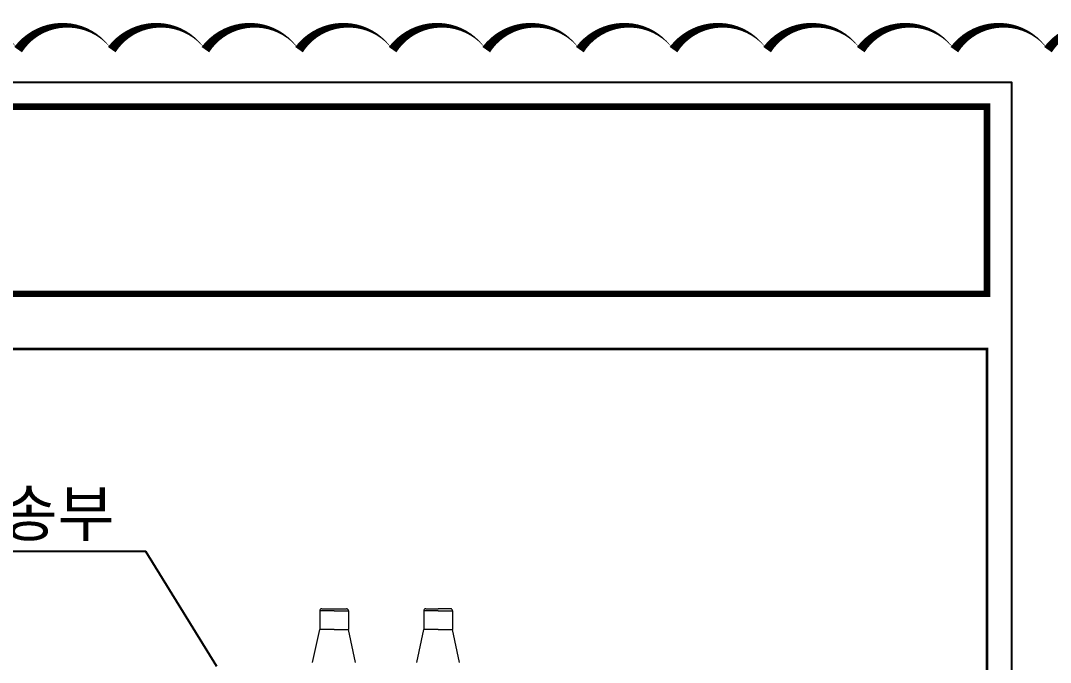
# Model space of a CAD drawing. Header units: millimetres. Extents: x 8533 to 164433, y 5768 to 115327.
# Drawn here: x 54030 to 63930, y 109098 to 115270 of the extents above; entities that cross this region are included whole.
import ezdxf

# ---------------------------------------------------------------- set-up
doc = ezdxf.new("R2010")
doc.units = ezdxf.units.MM
doc.header["$LTSCALE"] = 250
for name, color, linetype in [('03_G_ENP_문자', 2, 'Continuous'), ('06_G-ENP_심볼', 3, 'Continuous'), ('@공사용도서 3차이후 수정', 211, 'Continuous'), ('G-ENP', 1, 'Continuous'), ('HAN', 6, 'Continuous')]:
    doc.layers.add(name, color=color, linetype=linetype)
doc.layers.add('Layer0000', color=7, linetype='Continuous', lineweight=20)
doc.styles.add('G-ENP', font='')
doc.styles.get('G-ENP').set_extended_font_data('Malgun Gothic')

# ---------------------------------------------------------------- blocks, each defined once
blk = doc.blocks.new('zw$82BC')
at = {"layer": 'Layer0000', "color": 253, "linetype": 'Continuous', "lineweight": 20}
for p, q in [((14.95, 115.1), (14.95, 112.85)), ((16.7, 115.1), (14.95, 115.1)), ((15.2, 115.35), (18.2, 115.35)), ((16.7, 115.1), (18.45, 115.1)), ((18.45, 115.1), (18.45, 112.85)), ((27.55, 115.1), (27.55, 112.85)), ((29.3, 115.1), (27.55, 115.1)), ((27.8, 115.35), (29.3, 115.35)), ((30.8, 115.35), (29.3, 115.35)), ((29.3, 115.1), (31.05, 115.1)), ((31.05, 115.1), (31.05, 112.85)), ((14.1, 108.85), (14.95, 112.85)), ((16.7, 112.85), (14.95, 112.85)), ((16.7, 112.85), (18.45, 112.85)), ((19.3, 108.85), (18.45, 112.85)), ((26.7, 108.85), (27.55, 112.85)), ((29.3, 112.85), (27.55, 112.85)), ((29.3, 112.85), (31.05, 112.85)), ((31.9, 108.85), (31.05, 112.85))]:
    blk.add_line(p, q, dxfattribs=at)
for centre, start, end in [((15.2, 115.1), 90.0176, 180), ((18.2, 115.1), 0, 90), ((27.8, 115.1), 90.0176, 180), ((30.8, 115.1), 0, 89.9729)]:
    blk.add_arc(centre, 0.25, start, end, dxfattribs=at)

msp = doc.modelspace()

# ---------------------------------------------------------------- linework, layer by layer
at = {"layer": '03_G_ENP_문자', "color": 0, "const_width": 63, "elevation": -0.4}
msp.add_lwpolyline([(43817.5, 114443.3), (63320.6, 114443.3), (63320.6, 112643.1), (43817.5, 112643.1)], dxfattribs=at)
at = {"layer": '03_G_ENP_문자', "color": 0, "elevation": -0.4}
msp.add_lwpolyline([(43817.5, 112643.1, 54, 54, 0), (43817.5, 114443.3, 63, 63, 0), (63320.6, 114443.3, 63, 63, 0), (63320.6, 112643.1, 63, 63, 0)], format="xyseb", close=True, dxfattribs=at)
at = {"layer": '06_G-ENP_심볼', "color": 0}
for p, q in [((55234.6, 110163.5, -0.3), (52008.9, 110163.5, -0.3)), ((55916.1, 109060.4, -0.3), (55234.6, 110163.5, -0.3))]:
    msp.add_line(p, q, dxfattribs=at)
at = {"layer": '@공사용도서 3차이후 수정'}
msp.add_lwpolyline([(64806.6, 114990.8, 0, 90, 0.520567), (63906.6, 114990.8, 0, 90, 0.520567), (63006.6, 114990.8, 0, 90, 0.520567), (62106.6, 114990.8, 0, 90, 0.520567), (61206.6, 114990.8, 0, 90, 0.520567), (60306.6, 114990.8, 0, 90, 0.520567), (59406.6, 114990.8, 0, 90, 0.520567), (58506.6, 114990.8, 0, 90, 0.520567), (57606.6, 114990.8, 0, 90, 0.520567), (56706.6, 114990.8, 0, 90, 0.520567), (55806.6, 114990.8, 0, 90, 0.520567), (54906.6, 114990.8, 0, 90, 0.520567), (54006.6, 114990.8, 0, 90, 0.520567), (53106.6, 114990.8, 0, 90, 0.520567)], format="xyseb", dxfattribs=at)
at = {"layer": 'G-ENP', "color": 7, "linetype": 'Continuous', "elevation": -0.4}
msp.add_lwpolyline([(43583.1, 114677.6), (63555, 114677.6), (63555, 97392.2), (43583.1, 97392.2)], close=True, dxfattribs=at)
at = {"layer": 'HAN', "color": 5, "const_width": 27.2, "elevation": -0.4}
msp.add_lwpolyline([(43817.5, 112111.8), (63320.6, 112111.8), (63320.6, 97626.6), (43817.5, 97626.6)], close=True, dxfattribs=at)

# ---------------------------------------------------------------- block references
at = {"layer": '06_G-ENP_심볼', "color": 0, "xscale": 79.36842069133647, "yscale": 79.36842069133647, "zscale": 79.36842069133647}
msp.add_blockref('zw$82BC', (55718.9, 100459.2, -0.3), dxfattribs=at)

# ---------------------------------------------------------------- texts
at = {"layer": '06_G-ENP_심볼', "color": 0, "style": 'G-ENP'}
msp.add_text('차압전송부', height=436.4, dxfattribs=at).set_placement((52195.6, 110313.3, -0.3))

doc.saveas('drawing.dxf')
